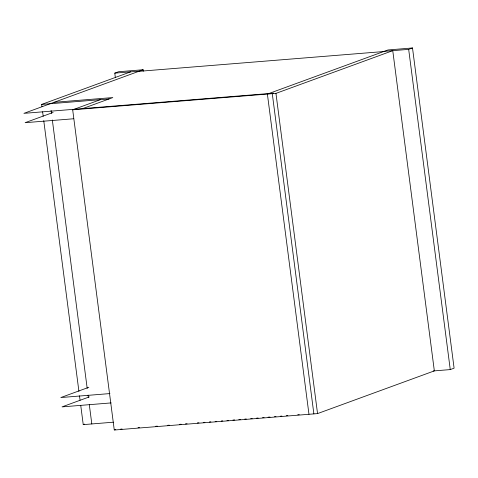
<?xml version="1.0" encoding="UTF-8"?>
<svg xmlns="http://www.w3.org/2000/svg" width="478" height="478" viewBox="0 0 478 478"><rect width="100%" height="100%" fill="white"/><g stroke="black" fill="none" stroke-linecap="round" stroke-linejoin="round"><path stroke-width="0.72" d="M115.353 77.567L114.78 73.134L118.616 71.73L143.107 69.746L143.298 71.228M41.939 106.636L41.646 104.419L130.697 71.843M143.107 69.746L23.9 113.352L273.709 93.156L272.281 93.676L313.873 413.894M53.118 112.45L25.113 122.691L73.498 118.777M72.68 109.815L275.955 93.377L392.755 50.662L434.341 370.88L317.547 413.595L114.272 430.033L72.68 109.815L100.428 99.663M82.676 108.596L112.838 97.566L54.056 102.322M384.181 51.349L408.672 49.371L412.508 47.967L454.1 368.185L450.264 369.59L433.193 370.97M88.818 387.3L60.808 397.547L109.94 393.573M89.326 396.895L62.02 406.886L111.153 402.912M80.74 405.41L83.238 424.637L84.642 424.123M114.744 429.859L115.694 429.513M412.508 47.967L388.022 49.951L267.387 94.07L308.973 414.289M114.78 73.134L139.271 71.15M138.722 71.353L383.631 51.552M41.646 104.419L108.996 98.97M83.238 424.637L113.388 422.199M120.695 429.107L122.123 428.993M138.04 427.702L139.528 427.583M155.762 426.268L157.358 426.143M167.76 425.3L169.242 425.181M179.644 424.339L181.132 424.219M185.446 423.872L187.071 423.741M197.318 422.911L198.962 422.779M203.252 422.433L204.907 422.301M209.364 421.937L210.846 421.817M215.124 421.471L216.791 421.339M221.248 420.975L222.736 420.855M226.996 420.515L228.675 420.377M232.935 420.031L234.62 419.893M238.869 419.553L240.565 419.415M244.808 419.075L246.29 418.955M250.741 418.591L252.229 418.471M256.68 418.113L258.162 417.993M262.613 417.635L264.101 417.515M268.05 417.192L270.034 417.031M274.486 416.673L275.973 416.553M280.425 416.195L281.906 416.075M286.358 415.711L287.846 415.591M297.77 414.79L299.258 414.671M408.672 49.371L450.264 369.59M275.955 93.377L317.547 413.595M51.086 110.382L51.469 113.34M52.335 119.996L87.199 388.447M88.066 395.103L88.352 397.32M89.314 404.717L91.812 423.944M42.608 111.81L43.187 116.25M43.761 120.689L78.918 391.357M79.491 395.796L80.065 400.229"/></g></svg>
